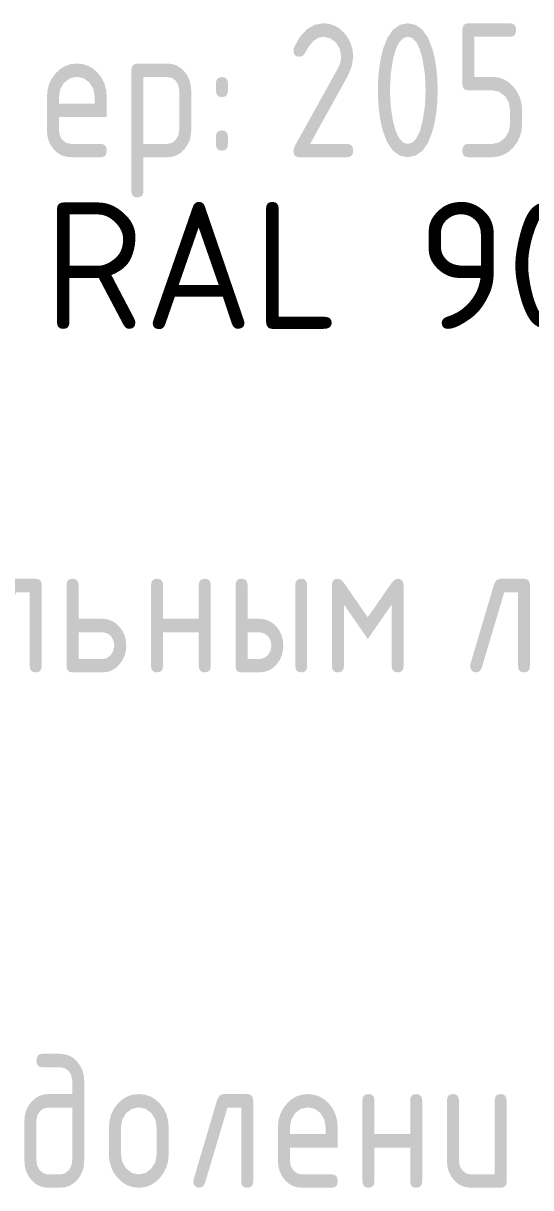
# Model space of a CAD drawing. Header units: millimetres. Extents: x 0 to 1189, y 0 to 841.
# Drawn here: x 1058.59 to 1070.05, y 114.16 to 140.48 of the extents above; entities that cross this region are included whole.
import ezdxf

# ---------------------------------------------------------------- set-up
doc = ezdxf.new("R2010")
doc.units = ezdxf.units.MM

msp = doc.modelspace()

# ---------------------------------------------------------------- hatches: boundary and pattern name
h = msp.add_hatch(color=7)
h.dxf.hatch_style = 2
h.paths.add_polyline_path([(1065.364142, 140.477094), (1065.498225, 140.463581), (1065.6228, 140.422731), (1065.736833, 140.354079), (1065.83929, 140.257159), (1065.925813, 140.14031), (1065.988256, 140.011937), (1066.0261, 139.871679), (1066.03883, 139.719173), (1066.007548, 139.502821), (1065.914255, 139.283162), (1065.065935, 137.750784), (1065.90268, 137.750784), (1065.962323, 137.741275), (1066.004861, 137.71275), (1066.030346, 137.665207), (1066.03883, 137.598648), (1066.030346, 137.532459), (1066.004861, 137.486269), (1065.962323, 137.459199), (1065.90268, 137.450371), (1064.825054, 137.450371), (1064.765411, 137.459199), (1064.722872, 137.486269), (1064.697387, 137.532459), (1064.688904, 137.598648), (1064.711503, 137.687394), (1065.699832, 139.469473), (1065.750682, 139.592876), (1065.767632, 139.719173), (1065.738762, 139.894598), (1065.650774, 140.041083), (1065.520067, 140.139957), (1065.364142, 140.172272), (1065.250807, 140.148492), (1065.142898, 140.077119), (1065.040054, 139.958099), (1064.941911, 139.791382), (1064.893198, 139.737915), (1064.825054, 139.719173), (1064.765411, 139.728768), (1064.722872, 139.757483), (1064.697387, 139.805215), (1064.688904, 139.87186), (1064.700479, 139.93084), (1064.837043, 140.169904), (1064.992623, 140.3406), (1065.168047, 140.442979)])
h = msp.add_hatch(color=7)
h.paths.add_polyline_path([(1067.67572, 138.961803), (1067.658288, 139.328499), (1067.604062, 139.672871), (1067.543144, 139.892057), (1067.467705, 140.048042), (1067.377487, 140.141292), (1067.272231, 140.172272), (1067.16837, 140.141223), (1067.077996, 140.047491), (1067.001782, 139.890196), (1066.940399, 139.668461), (1066.886173, 139.322987), (1066.868741, 138.961803), (1066.886173, 138.59869), (1066.940399, 138.254594), (1067.001239, 138.03472), (1067.076549, 137.877219), (1067.166742, 137.782453), (1067.272231, 137.750784), (1067.377487, 137.782453), (1067.467705, 137.877219), (1067.543144, 138.03472), (1067.604062, 138.254594), (1067.658288, 138.59869)])
h.paths.add_polyline_path([(1067.946918, 138.961803), (1067.939141, 138.700682), (1067.916119, 138.457441), (1067.878318, 138.232391), (1067.826202, 138.02584), (1067.727474, 137.773607), (1067.601513, 137.593825), (1067.449403, 137.486183), (1067.272231, 137.450371), (1067.093284, 137.486183), (1066.940744, 137.593825), (1066.814352, 137.773607), (1066.71385, 138.02584), (1066.663965, 138.232391), (1066.627309, 138.457441), (1066.604709, 138.700682), (1066.596992, 138.961803), (1066.604709, 139.225233), (1066.627309, 139.469748), (1066.663965, 139.695247), (1066.71385, 139.901626), (1066.814352, 140.154091), (1066.940744, 140.333847), (1067.093284, 140.44136), (1067.272231, 140.477094), (1067.449403, 140.44136), (1067.601513, 140.333847), (1067.727474, 140.154091), (1067.826202, 139.901626), (1067.878318, 139.693387), (1067.916119, 139.468095), (1067.939141, 139.224613)])
h = msp.add_hatch(color=7)
h.dxf.hatch_style = 2
h.paths.add_polyline_path([(1068.50508, 139.113939), (1068.50508, 140.324959), (1068.513564, 140.391518), (1068.539049, 140.43906), (1068.581587, 140.467586), (1068.64123, 140.477094), (1069.583809, 140.477094), (1069.643047, 140.467586), (1069.685232, 140.43906), (1069.710468, 140.391518), (1069.718856, 140.324959), (1069.710468, 140.258081), (1069.685232, 140.210375), (1069.643047, 140.181789), (1069.583809, 140.172272), (1068.776829, 140.172272), (1068.776829, 139.266626), (1069.180319, 139.266626), (1069.314402, 139.253026), (1069.438977, 139.211986), (1069.553009, 139.143145), (1069.655467, 139.046139), (1069.74199, 138.927129), (1069.804433, 138.798093), (1069.842277, 138.658721), (1069.855007, 138.508705), (1069.855007, 138.208292), (1069.842277, 138.055786), (1069.804433, 137.915528), (1069.74199, 137.787155), (1069.655467, 137.670306), (1069.551382, 137.573619), (1069.43753, 137.504941), (1069.31386, 137.463962), (1069.180319, 137.450371), (1068.64123, 137.450371), (1068.581587, 137.459199), (1068.539049, 137.486269), (1068.513564, 137.532459), (1068.50508, 137.598648), (1068.513564, 137.665207), (1068.539049, 137.71275), (1068.581587, 137.741275), (1068.64123, 137.750784), (1069.180319, 137.750784), (1069.336244, 137.785303), (1069.466951, 137.886382), (1069.554939, 138.031421), (1069.583809, 138.208292), (1069.583809, 138.508705), (1069.554939, 138.683715), (1069.466951, 138.830614), (1069.336244, 138.929488), (1069.180319, 138.961803), (1068.64123, 138.961803), (1068.581587, 138.971312), (1068.539049, 138.999837), (1068.513564, 139.04738)])
h = msp.add_hatch(color=7)
h.paths.add_polyline_path([(1059.797264, 139.266626), (1059.641339, 139.234311), (1059.510632, 139.135436), (1059.422438, 138.988537), (1059.393774, 138.813527), (1059.393774, 138.66084), (1060.200754, 138.66084), (1060.200754, 138.813527), (1060.171884, 138.988537), (1060.083896, 139.135436), (1059.953189, 139.234311)])
h.paths.add_polyline_path([(1059.393774, 138.356569), (1059.393774, 138.055606), (1059.413618, 137.939988), (1059.473149, 137.84008), (1059.560173, 137.773108), (1059.661665, 137.750784), (1060.335801, 137.750784), (1060.395445, 137.741275), (1060.437983, 137.71275), (1060.463468, 137.665207), (1060.471951, 137.598648), (1060.463468, 137.532459), (1060.437983, 137.486269), (1060.395445, 137.459199), (1060.335801, 137.450371), (1059.661665, 137.450371), (1059.552697, 137.460836), (1059.452617, 137.492746), (1059.361838, 137.546877), (1059.280775, 137.624004), (1059.211322, 137.717022), (1059.161713, 137.819134), (1059.131947, 137.931582), (1059.122025, 138.055606), (1059.122025, 138.809117), (1059.134169, 138.961623), (1059.170808, 139.101881), (1059.232251, 139.230254), (1059.318809, 139.347103), (1059.422403, 139.44379), (1059.536539, 139.512468), (1059.661424, 139.553447), (1059.797264, 139.567038), (1059.933027, 139.553507), (1060.057782, 139.51295), (1060.171892, 139.445417), (1060.275719, 139.350961), (1060.362191, 139.234431), (1060.423445, 139.106222), (1060.459894, 138.966024), (1060.471951, 138.813527), (1060.471951, 138.356569)])
h = msp.add_hatch(color=7)
h.paths.add_polyline_path([(1061.030114, 139.418761), (1061.038597, 139.483089), (1061.064082, 139.529486), (1061.106621, 139.55759), (1061.166264, 139.567038), (1061.840951, 139.567038), (1061.949842, 139.555953), (1062.049793, 139.52301), (1062.140545, 139.468672), (1062.221841, 139.393405), (1062.290975, 139.299767), (1062.340421, 139.196621), (1062.370127, 139.083967), (1062.38004, 138.961803), (1062.38004, 138.055606), (1062.370127, 137.933442), (1062.340421, 137.820788), (1062.290975, 137.717642), (1062.221841, 137.624004), (1062.140545, 137.546877), (1062.049793, 137.492746), (1061.949842, 137.460836), (1061.840951, 137.450371), (1061.301863, 137.450371), (1061.301863, 136.688592), (1061.293388, 136.624263), (1061.267963, 136.577866), (1061.225588, 136.549763), (1061.166264, 136.540315), (1061.106621, 136.549763), (1061.064082, 136.577866), (1061.038597, 136.624263), (1061.030114, 136.688592)])
h.paths.add_polyline_path([(1061.301863, 139.262216), (1061.301863, 137.750784), (1061.840951, 137.750784), (1061.943615, 137.773108), (1062.028916, 137.84008), (1062.088929, 137.938335), (1062.108842, 138.055606), (1062.108842, 138.961803), (1062.08948, 139.079075), (1062.033325, 139.177329), (1061.945613, 139.242096), (1061.840951, 139.262216)])
h = msp.add_hatch(color=7)
h.paths.add_polyline_path([(1062.938202, 137.90347), (1062.946686, 137.970029), (1062.972171, 138.017572), (1063.014709, 138.046097), (1063.074352, 138.055606), (1063.133677, 138.046097), (1063.176051, 138.017572), (1063.201476, 137.970029), (1063.209951, 137.90347), (1063.209951, 137.750784), (1063.201476, 137.684224), (1063.176051, 137.636682), (1063.133677, 137.608157), (1063.074352, 137.598648), (1063.014709, 137.608157), (1062.972171, 137.636682), (1062.946686, 137.684224), (1062.938202, 137.750784)])
h.paths.add_polyline_path([(1062.938202, 139.113939), (1062.946686, 139.178267), (1062.972171, 139.224664), (1063.014709, 139.252768), (1063.074352, 139.262216), (1063.133677, 139.252768), (1063.176051, 139.224664), (1063.201476, 139.178267), (1063.209951, 139.113939), (1063.209951, 138.961803), (1063.201476, 138.894926), (1063.176051, 138.84722), (1063.133677, 138.818634), (1063.074352, 138.809117), (1063.014709, 138.818634), (1062.972171, 138.84722), (1062.946686, 138.894926), (1062.938202, 138.961803)])
h = msp.add_hatch(color=7)
h.dxf.hatch_style = 2
h.paths.add_polyline_path([(1058.330401, 127.921818), (1058.868938, 127.921818), (1058.928581, 127.91237), (1058.97112, 127.884267), (1058.996605, 127.83787), (1059.005088, 127.773541), (1059.005088, 125.953429), (1058.996605, 125.88724), (1058.97112, 125.84105), (1058.928581, 125.81398), (1058.868938, 125.805152), (1058.809932, 125.81398), (1058.767721, 125.84105), (1058.742357, 125.88724), (1058.73389, 125.953429), (1058.73389, 127.616996), (1058.424659, 127.616996), (1057.915336, 125.906575), (1057.870274, 125.830439), (1057.791312, 125.805152), (1057.731669, 125.81466), (1057.689131, 125.843185), (1057.663646, 125.890728), (1057.655162, 125.957287), (1057.66343, 126.00414), (1058.194802, 127.798897), (1058.248132, 127.89219)])
h = msp.add_hatch(color=7)
h.paths.add_polyline_path([(1060.913962, 126.410386), (1060.904049, 126.288223), (1060.874344, 126.175568), (1060.824898, 126.072422), (1060.755763, 125.978784), (1060.674468, 125.901657), (1060.583715, 125.847526), (1060.483764, 125.815616), (1060.374874, 125.805152), (1059.700186, 125.805152), (1059.640543, 125.81398), (1059.598005, 125.84105), (1059.572519, 125.88724), (1059.564036, 125.953429), (1059.564036, 127.773541), (1059.572519, 127.83787), (1059.598005, 127.884267), (1059.640543, 127.91237), (1059.700186, 127.921818), (1059.759511, 127.91237), (1059.801885, 127.884267), (1059.82731, 127.83787), (1059.835785, 127.773541), (1059.835785, 127.01562), (1060.374874, 127.01562), (1060.483764, 127.004553), (1060.583715, 126.971316), (1060.674468, 126.915859), (1060.755763, 126.838129), (1060.824898, 126.746955), (1060.874344, 126.644928), (1060.904049, 126.532566)])
h.paths.add_polyline_path([(1060.642764, 126.410386), (1060.623403, 126.527933), (1060.567248, 126.626462), (1060.479536, 126.689577), (1060.374874, 126.71135), (1059.835785, 126.71135), (1059.835785, 126.105564), (1060.374874, 126.105564), (1060.477537, 126.127888), (1060.562838, 126.194861), (1060.622852, 126.293115)])
h = msp.add_hatch(color=7)
h.dxf.hatch_style = 2
h.paths.add_polyline_path([(1061.744659, 126.71135), (1061.744659, 125.953429), (1061.736184, 125.88724), (1061.710759, 125.84105), (1061.668384, 125.81398), (1061.60906, 125.805152), (1061.549417, 125.81398), (1061.506878, 125.84105), (1061.481393, 125.88724), (1061.47291, 125.953429), (1061.47291, 127.773541), (1061.481393, 127.83787), (1061.506878, 127.884267), (1061.549417, 127.91237), (1061.60906, 127.921818), (1061.668384, 127.91237), (1061.710759, 127.884267), (1061.736184, 127.83787), (1061.744659, 127.773541), (1061.744659, 127.01562), (1062.551638, 127.01562), (1062.551638, 127.773541), (1062.560104, 127.83787), (1062.585469, 127.884267), (1062.62768, 127.91237), (1062.686686, 127.921818), (1062.746329, 127.91237), (1062.788867, 127.884267), (1062.814352, 127.83787), (1062.822836, 127.773541), (1062.822836, 125.953429), (1062.814352, 125.88724), (1062.788867, 125.84105), (1062.746329, 125.81398), (1062.686686, 125.805152), (1062.62768, 125.81398), (1062.585469, 125.84105), (1062.560104, 125.88724), (1062.551638, 125.953429), (1062.551638, 126.71135)])
h = msp.add_hatch(color=7)
h.paths.add_polyline_path([(1064.460512, 126.410386), (1064.45065, 126.288223), (1064.421307, 126.175568), (1064.372843, 126.072422), (1064.30562, 125.978784), (1064.222335, 125.901657), (1064.130472, 125.847526), (1064.030133, 125.815616), (1063.921423, 125.805152), (1063.517934, 125.805152), (1063.45829, 125.81398), (1063.415752, 125.84105), (1063.390267, 125.88724), (1063.381783, 125.953429), (1063.381783, 127.773541), (1063.390267, 127.83787), (1063.415752, 127.884267), (1063.45829, 127.91237), (1063.517934, 127.921818), (1063.577258, 127.91237), (1063.619633, 127.884267), (1063.645058, 127.83787), (1063.653533, 127.773541), (1063.653533, 127.01562), (1063.921423, 127.01562), (1064.030133, 127.004622), (1064.130472, 126.971868), (1064.222335, 126.917719), (1064.30562, 126.842539), (1064.372843, 126.748815), (1064.421307, 126.645479), (1064.45065, 126.532635)])
h.paths.add_polyline_path([(1064.192621, 126.410386), (1064.172777, 126.527933), (1064.113246, 126.626462), (1064.02581, 126.689577), (1063.921423, 126.71135), (1063.653533, 126.71135), (1063.653533, 126.105564), (1063.921423, 126.105564), (1064.02581, 126.127888), (1064.113246, 126.194861), (1064.172777, 126.293115)])
h.paths.add_polyline_path([(1064.73171, 127.773541), (1064.740185, 127.83787), (1064.765609, 127.884267), (1064.807984, 127.91237), (1064.867309, 127.921818), (1064.924635, 127.91237), (1064.965838, 127.884267), (1064.990712, 127.83787), (1064.999049, 127.773541), (1064.999049, 125.953429), (1064.990712, 125.88724), (1064.965838, 125.84105), (1064.924635, 125.81398), (1064.867309, 125.805152), (1064.807984, 125.81398), (1064.765609, 125.84105), (1064.740185, 125.88724), (1064.73171, 125.953429)])
h = msp.add_hatch(color=7)
h.dxf.hatch_style = 2
h.paths.add_polyline_path([(1066.369273, 126.558663), (1065.830184, 127.33753), (1065.830184, 125.953429), (1065.821709, 125.88724), (1065.796284, 125.84105), (1065.75391, 125.81398), (1065.694585, 125.805152), (1065.634942, 125.81398), (1065.592404, 125.84105), (1065.566918, 125.88724), (1065.558435, 125.953429), (1065.558435, 127.773541), (1065.566918, 127.83787), (1065.592404, 127.884267), (1065.634942, 127.91237), (1065.694585, 127.921818), (1065.762385, 127.899012), (1065.830184, 127.828663), (1066.369273, 127.049796), (1066.908361, 127.828663), (1066.976161, 127.899012), (1067.04396, 127.921818), (1067.101286, 127.91237), (1067.14249, 127.884267), (1067.167363, 127.83787), (1067.1757, 127.773541), (1067.1757, 125.953429), (1067.167363, 125.88724), (1067.14249, 125.84105), (1067.101286, 125.81398), (1067.04396, 125.805152), (1066.984635, 125.81398), (1066.942261, 125.84105), (1066.916836, 125.88724), (1066.908361, 125.953429), (1066.908361, 127.33753)])
h = msp.add_hatch(color=7)
h.dxf.hatch_style = 2
h.paths.add_polyline_path([(1069.357243, 127.921818), (1069.89578, 127.921818), (1069.955423, 127.91237), (1069.997961, 127.884267), (1070.023447, 127.83787), (1070.03193, 127.773541), (1070.03193, 125.953429), (1070.023447, 125.88724), (1069.997961, 125.84105), (1069.955423, 125.81398), (1069.89578, 125.805152), (1069.836774, 125.81398), (1069.794563, 125.84105), (1069.769199, 125.88724), (1069.760732, 125.953429), (1069.760732, 127.616996), (1069.4515, 127.616996), (1068.942178, 125.906575), (1068.897116, 125.830439), (1068.818154, 125.805152), (1068.758511, 125.81466), (1068.715973, 125.843185), (1068.690487, 125.890728), (1068.682004, 125.957287), (1068.690272, 126.00414), (1069.221644, 127.798897), (1069.274974, 127.89219)])
h = msp.add_hatch(color=7)
h.paths.add_polyline_path([(1059.963222, 116.577893), (1059.963222, 114.761639), (1059.953309, 114.639476), (1059.923604, 114.526821), (1059.874158, 114.423675), (1059.805024, 114.330037), (1059.721558, 114.25291), (1059.630082, 114.198779), (1059.530854, 114.166869), (1059.424134, 114.156404), (1059.152936, 114.156404), (1059.043968, 114.166869), (1058.943888, 114.198779), (1058.853109, 114.25291), (1058.772046, 114.330037), (1058.702593, 114.423675), (1058.652984, 114.526821), (1058.623218, 114.639476), (1058.613296, 114.761639), (1058.613296, 115.667837), (1058.623218, 115.79), (1058.652984, 115.902654), (1058.702593, 116.0058), (1058.772046, 116.099438), (1058.854737, 116.174705), (1058.945335, 116.229043), (1059.04451, 116.261986), (1059.152936, 116.273071), (1059.692025, 116.273071), (1059.692025, 116.577893), (1059.672663, 116.69544), (1059.616508, 116.793969), (1059.528796, 116.856601), (1059.424134, 116.878305), (1059.016786, 116.878305), (1058.959692, 116.887822), (1058.918463, 116.916408), (1058.89346, 116.964114), (1058.885045, 117.030992), (1058.89346, 117.097551), (1058.918463, 117.145093), (1058.959692, 117.173619), (1059.016786, 117.183127), (1059.424134, 117.183127), (1059.533025, 117.17206), (1059.632976, 117.138823), (1059.723728, 117.083366), (1059.805024, 117.005636), (1059.874158, 116.914229), (1059.923604, 116.812228), (1059.953309, 116.699996)])
h.paths.add_polyline_path([(1059.692025, 114.761639), (1059.692025, 115.968249), (1059.152936, 115.968249), (1059.048067, 115.946476), (1058.960562, 115.883362), (1058.904407, 115.785108), (1058.885045, 115.667837), (1058.885045, 114.761639), (1058.904889, 114.646021), (1058.96442, 114.546113), (1059.051444, 114.479141), (1059.152936, 114.456817), (1059.424134, 114.456817), (1059.526798, 114.479141), (1059.612098, 114.546113), (1059.672112, 114.644368)])
h = msp.add_hatch(color=7)
h.paths.add_polyline_path([(1060.521838, 114.909916), (1060.521838, 115.51515), (1060.533982, 115.667656), (1060.57062, 115.807914), (1060.632064, 115.936287), (1060.718622, 116.053136), (1060.822216, 116.149823), (1060.936352, 116.218501), (1061.061236, 116.25948), (1061.197077, 116.273071), (1061.332839, 116.25954), (1061.457595, 116.218983), (1061.571705, 116.15145), (1061.675531, 116.056995), (1061.762003, 115.940395), (1061.823257, 115.811704), (1061.859706, 115.670196), (1061.871764, 115.51515), (1061.871764, 114.909916), (1061.859034, 114.759959), (1061.82119, 114.62101), (1061.758748, 114.493119), (1061.672224, 114.376339), (1061.569767, 114.279653), (1061.455734, 114.210975), (1061.33116, 114.169995), (1061.197077, 114.156404), (1061.061236, 114.169995), (1060.936352, 114.210975), (1060.822216, 114.279653), (1060.718622, 114.376339), (1060.632064, 114.493119), (1060.57062, 114.62101), (1060.533982, 114.759959)])
h.paths.add_polyline_path([(1061.600566, 114.914325), (1061.600566, 115.51956), (1061.571696, 115.693124), (1061.483708, 115.841469), (1061.353002, 115.940344), (1061.197077, 115.972659), (1061.041152, 115.940344), (1060.910445, 115.841469), (1060.82225, 115.693124), (1060.793587, 115.51956), (1060.793587, 114.914325), (1060.82225, 114.737454), (1060.910445, 114.592416), (1061.041152, 114.491336), (1061.197077, 114.456817), (1061.353002, 114.491336), (1061.483708, 114.592416), (1061.571696, 114.738901)])
h = msp.add_hatch(color=7)
h.dxf.hatch_style = 2
h.paths.add_polyline_path([(1063.105618, 116.273071), (1063.644155, 116.273071), (1063.703799, 116.263623), (1063.746337, 116.235519), (1063.771822, 116.189123), (1063.780306, 116.124794), (1063.780306, 114.304681), (1063.771822, 114.238492), (1063.746337, 114.192302), (1063.703799, 114.165232), (1063.644155, 114.156404), (1063.58515, 114.165232), (1063.542938, 114.192302), (1063.517574, 114.238492), (1063.509108, 114.304681), (1063.509108, 115.968249), (1063.199876, 115.968249), (1062.690553, 114.257828), (1062.645491, 114.181691), (1062.56653, 114.156404), (1062.506886, 114.165913), (1062.464348, 114.194438), (1062.438863, 114.24198), (1062.430379, 114.30854), (1062.438648, 114.355393), (1062.970019, 116.15015), (1063.023349, 116.243443)])
h = msp.add_hatch(color=7)
h.paths.add_polyline_path([(1065.01416, 115.972659), (1064.858235, 115.940344), (1064.727528, 115.841469), (1064.639333, 115.69457), (1064.61067, 115.51956), (1064.61067, 115.366873), (1065.417649, 115.366873), (1065.417649, 115.51956), (1065.388779, 115.69457), (1065.300792, 115.841469), (1065.170085, 115.940344)])
h.paths.add_polyline_path([(1064.61067, 115.062602), (1064.61067, 114.761639), (1064.630514, 114.646021), (1064.690045, 114.546113), (1064.777068, 114.479141), (1064.878561, 114.456817), (1065.552697, 114.456817), (1065.61234, 114.447308), (1065.654878, 114.418783), (1065.680364, 114.37124), (1065.688847, 114.304681), (1065.680364, 114.238492), (1065.654878, 114.192302), (1065.61234, 114.165232), (1065.552697, 114.156404), (1064.878561, 114.156404), (1064.769592, 114.166869), (1064.669512, 114.198779), (1064.578734, 114.25291), (1064.497671, 114.330037), (1064.428218, 114.423055), (1064.378608, 114.525167), (1064.348843, 114.637615), (1064.338921, 114.761639), (1064.338921, 115.51515), (1064.351065, 115.667656), (1064.387703, 115.807914), (1064.449147, 115.936287), (1064.535705, 116.053136), (1064.639299, 116.149823), (1064.753435, 116.218501), (1064.878319, 116.25948), (1065.01416, 116.273071), (1065.149922, 116.25954), (1065.274678, 116.218983), (1065.388788, 116.15145), (1065.492614, 116.056995), (1065.579086, 115.940464), (1065.64034, 115.812255), (1065.676789, 115.672057), (1065.688847, 115.51956), (1065.688847, 115.062602)])
h = msp.add_hatch(color=7)
h.dxf.hatch_style = 2
h.paths.add_polyline_path([(1066.519212, 115.062602), (1066.519212, 114.304681), (1066.510737, 114.238492), (1066.485312, 114.192302), (1066.442937, 114.165232), (1066.383613, 114.156404), (1066.323969, 114.165232), (1066.281431, 114.192302), (1066.255946, 114.238492), (1066.247462, 114.304681), (1066.247462, 116.124794), (1066.255946, 116.189123), (1066.281431, 116.235519), (1066.323969, 116.263623), (1066.383613, 116.273071), (1066.442937, 116.263623), (1066.485312, 116.235519), (1066.510737, 116.189123), (1066.519212, 116.124794), (1066.519212, 115.366873), (1067.326191, 115.366873), (1067.326191, 116.124794), (1067.334657, 116.189123), (1067.360022, 116.235519), (1067.402233, 116.263623), (1067.461238, 116.273071), (1067.520882, 116.263623), (1067.56342, 116.235519), (1067.588905, 116.189123), (1067.597389, 116.124794), (1067.597389, 114.304681), (1067.588905, 114.238492), (1067.56342, 114.192302), (1067.520882, 114.165232), (1067.461238, 114.156404), (1067.402233, 114.165232), (1067.360022, 114.192302), (1067.334657, 114.238492), (1067.326191, 114.304681), (1067.326191, 115.062602)])
h = msp.add_hatch(color=7)
h.dxf.hatch_style = 2
h.paths.add_polyline_path([(1069.50593, 116.124794), (1069.50593, 114.304681), (1069.497447, 114.238492), (1069.471962, 114.192302), (1069.429423, 114.165232), (1069.36978, 114.156404), (1068.695644, 114.156404), (1068.586675, 114.166869), (1068.486595, 114.198779), (1068.395817, 114.25291), (1068.314754, 114.330037), (1068.245301, 114.423055), (1068.195691, 114.525167), (1068.165926, 114.637615), (1068.156004, 114.761639), (1068.156004, 116.124794), (1068.164488, 116.189123), (1068.189973, 116.235519), (1068.232511, 116.263623), (1068.292154, 116.273071), (1068.351479, 116.263623), (1068.393853, 116.235519), (1068.419278, 116.189123), (1068.427753, 116.124794), (1068.427753, 114.761639), (1068.447597, 114.646021), (1068.507128, 114.546113), (1068.594151, 114.479141), (1068.695644, 114.456817), (1069.234732, 114.456817), (1069.234732, 116.124794), (1069.243199, 116.189123), (1069.268563, 116.235519), (1069.310774, 116.263623), (1069.36978, 116.273071), (1069.429423, 116.263623), (1069.471962, 116.235519), (1069.497447, 116.189123)])

# ---------------------------------------------------------------- texts
at = {"color": 7, "insert": (1059.055662, 136.438799), "char_height": 2.868995, "attachment_point": 1}
msp.add_mtext('{\\fGOSTCommon|b0|i0|c0;RAL 9010}', dxfattribs=at)

doc.saveas('drawing.dxf')
